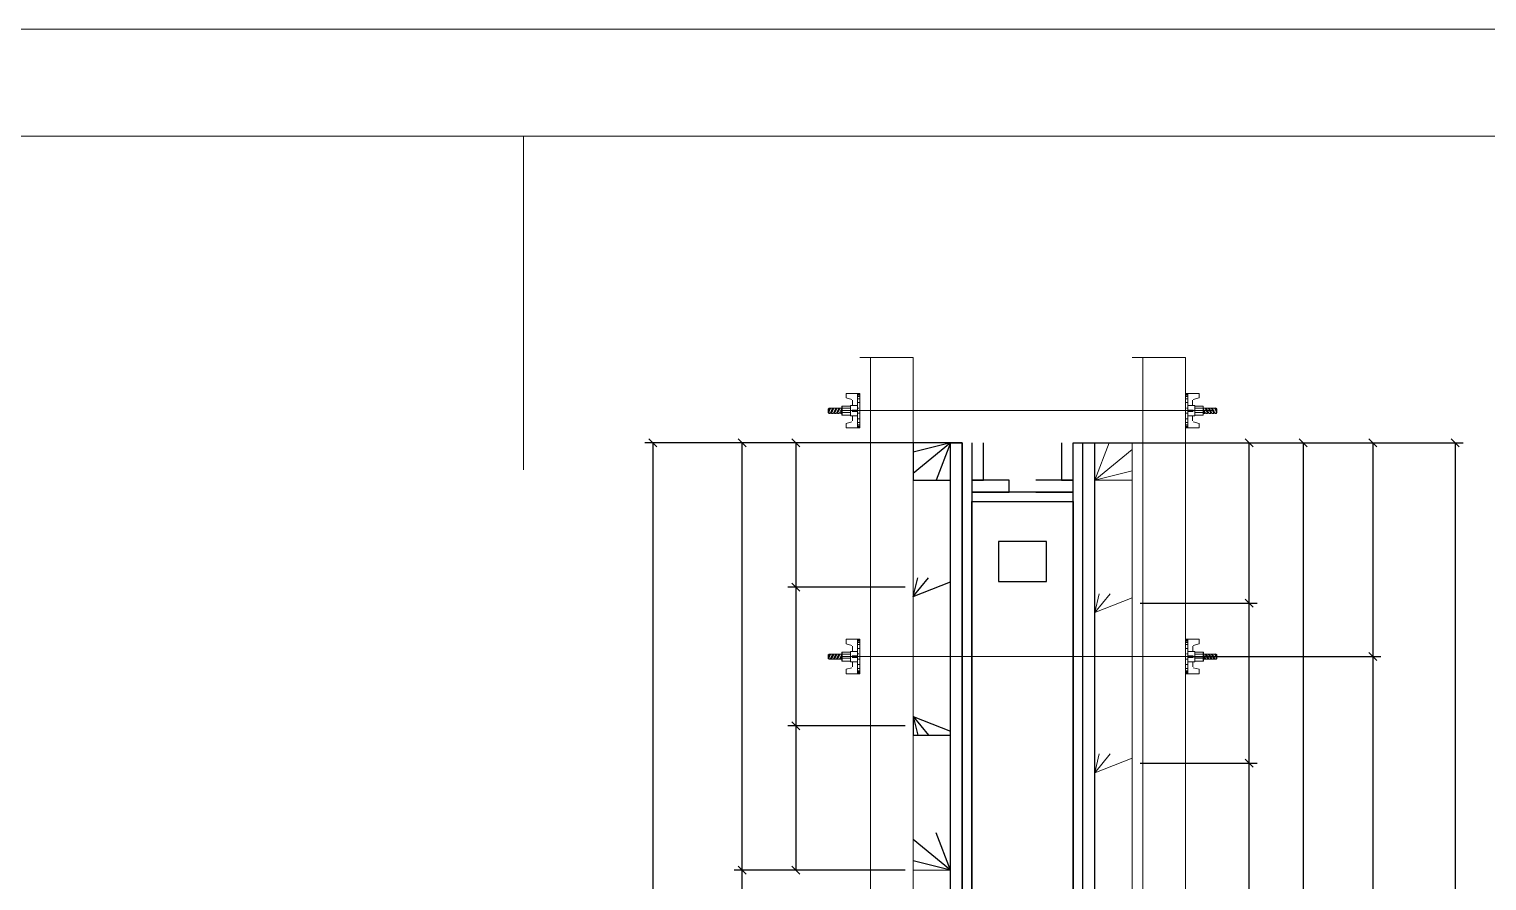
# Model space of a CAD drawing. Header units: metres. Extents: x 2743 to 9023, y 3809 to 6007.
# Drawn here: x 4922 to 5468, y 4540 to 4859 of the extents above; entities that cross this region are included whole.
import ezdxf

# ---------------------------------------------------------------- set-up
doc = ezdxf.new("R2010")
doc.units = ezdxf.units.M
for name, color, linetype in [('CHAPA', 7, 'Continuous'), ('CONCRETO', 7, 'Continuous'), ('COTA', 7, 'Continuous'), ('Hachura', 7, 'Continuous'), ('Madeira', 7, 'Continuous'), ('MEIO_PONT', 7, 'Continuous'), ('Perfil Metálico', 7, 'Continuous'), ('SARRAFO', 7, 'Continuous'), ('SARRAFO DE PRESSAO', 7, 'Continuous'), ('Texto Seção', 7, 'Continuous')]:
    doc.layers.add(name, color=color, linetype=linetype)

msp = doc.modelspace()

# ---------------------------------------------------------------- linework, layer by layer
at = {"layer": 'CHAPA', "color": 1, "lineweight": 25}
for points in [[(5274.99, 4703.6), (5274.99, 4283.6), (5271.39, 4283.6), (5271.39, 4703.6)], [(5316.59, 4223.6), (5312.99, 4223.6), (5312.99, 4703.6), (5316.59, 4703.6)], [(5312.99, 4681.6), (5312.99, 4685.2), (5274.99, 4685.2), (5274.99, 4681.6)]]:
    msp.add_lwpolyline(points, dxfattribs=at)
at = {"layer": 'CONCRETO', "color": 2, "lineweight": 25}
msp.add_lwpolyline([(4982.99, 4245.6), (4982.99, 4283.6), (5274.99, 4283.6), (5274.99, 4681.6), (5312.99, 4681.6), (5312.99, 4245.6)], dxfattribs=at)
at = {"layer": 'COTA', "color": 241, "lineweight": 25}
for p, q in [((5263.99, 4703.6), (5152.51, 4703.6)), ((5155.51, 4703.6), (5155.51, 4283.6)), ((5249.99, 4703.62), (5185.86, 4703.62)), ((5188.86, 4543.62), (5188.86, 4703.62)), ((5249.99, 4703.62), (5206.06, 4703.62)), ((5209.06, 4703.62), (5209.06, 4649.62)), ((5315.99, 4703.6), (5459.02, 4703.6)), ((5337.98, 4703.61), (5402.13, 4703.61)), ((5337.99, 4703.61), (5381.93, 4703.61)), ((5337.99, 4703.6), (5428.17, 4703.6)), ((5378.93, 4643.62), (5378.93, 4703.61)), ((5399.13, 4703.61), (5399.13, 4463.62)), ((5425.17, 4703.6), (5425.17, 4623.59)), ((5456.02, 4703.6), (5456.02, 4223.6)), ((5249.99, 4649.62), (5206.06, 4649.62)), ((5249.99, 4649.62), (5206.06, 4649.62)), ((5209.06, 4649.62), (5209.06, 4597.62)), ((5337.99, 4643.62), (5381.93, 4643.62)), ((5337.99, 4643.62), (5381.93, 4643.62)), ((5378.93, 4583.62), (5378.93, 4643.62)), ((5357.99, 4623.59), (5428.17, 4623.59)), ((5357.99, 4623.59), (5428.17, 4623.59)), ((5425.17, 4623.59), (5425.17, 4503.62)), ((5249.99, 4597.62), (5206.06, 4597.62)), ((5249.99, 4597.62), (5206.06, 4597.62)), ((5209.06, 4597.62), (5209.06, 4543.62)), ((5337.99, 4583.62), (5381.93, 4583.62)), ((5337.99, 4583.62), (5381.93, 4583.62)), ((5378.93, 4523.62), (5378.93, 4583.62)), ((5249.98, 4543.62), (5185.86, 4543.62)), ((5250, 4543.62), (5185.86, 4543.62)), ((5188.86, 4535.61), (5188.86, 4543.62)), ((5250, 4543.62), (5206.06, 4543.62))]:
    msp.add_line(p, q, dxfattribs=at)
at = {"layer": 'COTA', "color": 0, "lineweight": 25}
for p, q in [((5157.01, 4702.1), (5154.01, 4705.1)), ((5190.36, 4702.12), (5187.36, 4705.12)), ((5210.56, 4702.12), (5207.56, 4705.12)), ((5380.43, 4702.11), (5377.43, 4705.11)), ((5400.63, 4702.11), (5397.63, 4705.11)), ((5426.67, 4702.1), (5423.67, 4705.1)), ((5457.52, 4702.1), (5454.52, 4705.1)), ((5207.56, 4651.12), (5210.56, 4648.12)), ((5210.56, 4648.12), (5207.56, 4651.12)), ((5380.43, 4642.12), (5377.43, 4645.12)), ((5377.43, 4645.12), (5380.43, 4642.12)), ((5423.67, 4625.09), (5426.67, 4622.09)), ((5426.67, 4622.09), (5423.67, 4625.09)), ((5207.56, 4599.12), (5210.56, 4596.12)), ((5210.56, 4596.12), (5207.56, 4599.12)), ((5380.43, 4582.12), (5377.43, 4585.12)), ((5377.43, 4585.12), (5380.43, 4582.12)), ((5190.36, 4542.12), (5187.36, 4545.12)), ((5187.36, 4545.12), (5190.36, 4542.12)), ((5207.56, 4545.12), (5210.56, 4542.12))]:
    msp.add_line(p, q, dxfattribs=at)
at = {"layer": 'COTA', "color": 180, "lineweight": 25}
for p, q in [((5302.99, 4666.68), (5284.99, 4666.68)), ((5284.99, 4666.68), (5284.99, 4651.68)), ((5302.99, 4651.68), (5302.99, 4666.68)), ((5284.99, 4651.68), (5302.99, 4651.68))]:
    msp.add_line(p, q, dxfattribs=at)
at = {"layer": 'Hachura', "color": 0, "lineweight": 9}
for p, q in [((5232.09, 4722.13), (5227.84, 4722.13)), ((5227.84, 4722.13), (5227.84, 4720.46)), ((5227.84, 4720.46), (5230.05, 4719.87)), ((5230.29, 4719.56), (5230.29, 4717.61)), ((5232.07, 4722), (5233, 4722)), ((5232.07, 4721.79), (5233, 4721.79)), ((5232.07, 4721.45), (5233, 4721.45)), ((5232.07, 4720.98), (5233, 4720.98)), ((5232.07, 4720.14), (5233, 4720.14)), ((5232.09, 4709.23), (5232.09, 4722.13)), ((5232.09, 4722.13), (5232.99, 4722.13)), ((5232.99, 4722.13), (5232.99, 4709.24)), ((5232.99, 4721.18), (5232.99, 4713.37)), ((5354.99, 4722.13), (5354.99, 4709.24)), ((5355.9, 4722.13), (5354.99, 4722.13)), ((5355.92, 4722), (5354.99, 4722)), ((5355.92, 4721.78), (5354.99, 4721.78)), ((5355.92, 4721.45), (5354.99, 4721.45)), ((5354.99, 4721.18), (5354.99, 4713.36)), ((5355.92, 4720.98), (5354.99, 4720.98)), ((5355.92, 4720.14), (5354.99, 4720.14)), ((5355.9, 4709.23), (5355.9, 4722.13)), ((5355.9, 4722.13), (5360.15, 4722.13)), ((5357.7, 4719.56), (5357.7, 4717.61)), ((5360.15, 4720.46), (5357.94, 4719.87)), ((5360.15, 4722.13), (5360.15, 4720.46)), ((5221.52, 4716.58), (5221.19, 4716.26)), ((5221.19, 4714.97), (5221.19, 4716.26)), ((5221.52, 4714.65), (5221.19, 4714.97)), ((5221.52, 4716.07), (5221.85, 4716.74)), ((5222.08, 4716.69), (5221.52, 4715.55)), ((5221.52, 4716.33), (5221.64, 4716.59)), ((5222.16, 4716.59), (5221.52, 4715.3)), ((5221.52, 4716.58), (5221.52, 4714.65)), ((5221.84, 4714.65), (5221.52, 4714.65)), ((5221.84, 4714.65), (5222.8, 4716.59)), ((5221.84, 4714.65), (5222.8, 4716.59)), ((5221.93, 4714.58), (5223.01, 4716.74)), ((5222.16, 4716.59), (5222.8, 4716.59)), ((5223.24, 4716.69), (5222.17, 4714.55)), ((5223.32, 4716.59), (5222.35, 4714.65)), ((5223, 4714.65), (5222.35, 4714.65)), ((5223, 4714.65), (5223.97, 4716.59)), ((5223.09, 4714.58), (5224.17, 4716.74)), ((5223.97, 4716.59), (5223.32, 4716.59)), ((5224.4, 4716.69), (5223.33, 4714.55)), ((5224.48, 4716.59), (5223.51, 4714.65)), ((5224.16, 4714.65), (5223.51, 4714.65)), ((5223.73, 4714.65), (5223.51, 4714.65)), ((5224.16, 4714.65), (5225.13, 4716.59)), ((5224.25, 4714.58), (5225.33, 4716.74)), ((5224.69, 4716.59), (5224.48, 4716.59)), ((5225.56, 4716.69), (5224.49, 4714.55)), ((5225.64, 4716.59), (5224.68, 4714.65)), ((5225.32, 4714.65), (5224.68, 4714.65)), ((5224.69, 4716.59), (5225.13, 4716.59)), ((5225.32, 4714.65), (5226.29, 4716.59)), ((5225.64, 4716.59), (5226.29, 4716.59)), ((5226.29, 4715.81), (5225.65, 4714.55)), ((5226.29, 4715.55), (5225.84, 4714.65)), ((5226.29, 4714.65), (5225.84, 4714.65)), ((5226.29, 4717.36), (5226.29, 4714.01)), ((5229.51, 4717.36), (5226.29, 4717.36)), ((5226.29, 4716.59), (5229.51, 4716.59)), ((5226.29, 4715.04), (5229.51, 4715.04)), ((5226.29, 4714.01), (5229.51, 4714.01)), ((5226.36, 4717.36), (5226.36, 4714.01)), ((5229.51, 4713.75), (5229.51, 4717.62)), ((5229.51, 4717.62), (5232.09, 4717.62)), ((5229.51, 4717.62), (5229.51, 4717.36)), ((5229.51, 4717.62), (5229.51, 4717.36)), ((5232.09, 4713.75), (5229.51, 4713.75)), ((5230.09, 4715.89), (5232.09, 4715.89)), ((5232.09, 4715.37), (5230.09, 4715.37)), ((5230.29, 4711.8), (5230.29, 4713.75)), ((5232.07, 4718.71), (5232.99, 4718.71)), ((5232.09, 4715.68), (5232.09, 4713.75)), ((5232.09, 4715.68), (5232.99, 4715.68)), ((5232.09, 4714.39), (5232.09, 4715.04)), ((5232.09, 4709.23), (5232.09, 4714.39)), ((5232.41, 4714.72), (5232.2, 4714.72)), ((5232.22, 4716.66), (5232.65, 4716.66)), ((5232.84, 4714.72), (5232.41, 4714.72)), ((5355.92, 4718.71), (5354.99, 4718.71)), ((5355.9, 4715.68), (5354.99, 4715.68)), ((5355.14, 4714.72), (5355.58, 4714.72)), ((5355.77, 4716.66), (5355.34, 4716.66)), ((5355.58, 4714.72), (5355.79, 4714.72)), ((5358.48, 4717.62), (5355.9, 4717.62)), ((5357.9, 4715.89), (5355.9, 4715.89)), ((5355.9, 4715.68), (5355.9, 4713.75)), ((5355.9, 4715.37), (5357.9, 4715.37)), ((5355.9, 4714.39), (5355.9, 4715.04)), ((5355.9, 4709.23), (5355.9, 4714.39)), ((5355.9, 4713.75), (5358.48, 4713.75)), ((5357.7, 4711.8), (5357.7, 4713.75)), ((5358.48, 4713.75), (5358.48, 4717.62)), ((5358.48, 4717.62), (5358.48, 4717.36)), ((5358.48, 4717.62), (5358.48, 4717.36)), ((5358.48, 4717.36), (5361.7, 4717.36)), ((5361.7, 4716.59), (5358.48, 4716.59)), ((5361.7, 4715.04), (5358.48, 4715.04)), ((5361.7, 4714.01), (5358.48, 4714.01)), ((5361.63, 4717.36), (5361.63, 4714.01)), ((5361.7, 4717.36), (5361.7, 4714.01)), ((5362.35, 4716.59), (5361.7, 4716.59)), ((5362.67, 4714.65), (5361.7, 4716.59)), ((5361.7, 4715.81), (5362.34, 4714.55)), ((5361.7, 4715.55), (5362.15, 4714.65)), ((5361.7, 4714.65), (5362.15, 4714.65)), ((5362.35, 4716.59), (5363.31, 4714.65)), ((5362.43, 4716.69), (5363.5, 4714.55)), ((5363.74, 4714.58), (5362.65, 4716.74)), ((5362.67, 4714.65), (5363.31, 4714.65)), ((5363.3, 4716.59), (5362.86, 4716.59)), ((5363.83, 4714.65), (5362.86, 4716.59)), ((5363.3, 4716.59), (5363.51, 4716.59)), ((5363.51, 4716.59), (5364.47, 4714.65)), ((5363.59, 4716.69), (5364.66, 4714.55)), ((5364.9, 4714.58), (5363.82, 4716.74)), ((5363.83, 4714.65), (5364.47, 4714.65)), ((5364.02, 4716.59), (5364.67, 4716.59)), ((5364.99, 4714.65), (5364.02, 4716.59)), ((5364.26, 4714.65), (5364.47, 4714.65)), ((5364.67, 4716.59), (5365.64, 4714.65)), ((5364.75, 4716.69), (5365.82, 4714.55)), ((5366.06, 4714.58), (5364.98, 4716.74)), ((5364.99, 4714.65), (5365.64, 4714.65)), ((5366.15, 4714.65), (5365.18, 4716.59)), ((5365.83, 4716.59), (5365.18, 4716.59)), ((5366.15, 4714.65), (5365.18, 4716.59)), ((5365.83, 4716.59), (5366.47, 4715.3)), ((5365.91, 4716.69), (5366.47, 4715.55)), ((5366.47, 4716.07), (5366.14, 4716.74)), ((5366.15, 4714.65), (5366.47, 4714.65)), ((5366.47, 4716.33), (5366.35, 4716.59)), ((5366.47, 4716.58), (5366.79, 4716.26)), ((5366.47, 4716.58), (5366.47, 4714.65)), ((5366.47, 4714.65), (5366.79, 4714.97)), ((5366.79, 4714.97), (5366.79, 4716.26)), ((5227.84, 4710.91), (5230.05, 4711.49)), ((5227.84, 4709.23), (5227.84, 4710.91)), ((5232.99, 4709.24), (5227.86, 4709.24)), ((5232.07, 4712.64), (5233, 4712.64)), ((5232.07, 4711.23), (5233, 4711.23)), ((5232.07, 4710.39), (5233, 4710.39)), ((5232.07, 4709.92), (5233, 4709.92)), ((5232.07, 4709.59), (5233, 4709.59)), ((5232.07, 4709.38), (5233, 4709.38)), ((5355.92, 4712.64), (5354.99, 4712.64)), ((5355.92, 4711.23), (5354.99, 4711.23)), ((5355.92, 4710.39), (5354.99, 4710.39)), ((5355.92, 4709.92), (5354.99, 4709.92)), ((5355.92, 4709.59), (5354.99, 4709.59)), ((5355.92, 4709.37), (5354.99, 4709.37)), ((5354.99, 4709.24), (5360.13, 4709.24)), ((5360.15, 4710.91), (5357.94, 4711.49)), ((5360.15, 4709.23), (5360.15, 4710.91)), ((5232.1, 4630.05), (5227.84, 4630.05)), ((5227.84, 4630.05), (5227.84, 4628.37)), ((5227.84, 4628.37), (5230.05, 4627.79)), ((5230.29, 4627.48), (5230.29, 4625.53)), ((5232.08, 4629.91), (5233.01, 4629.91)), ((5232.08, 4629.7), (5233.01, 4629.7)), ((5232.08, 4629.36), (5233.01, 4629.36)), ((5232.08, 4628.9), (5233.01, 4628.9)), ((5232.08, 4628.06), (5233.01, 4628.06)), ((5232.08, 4626.62), (5233, 4626.62)), ((5232.1, 4617.15), (5232.1, 4630.05)), ((5232.1, 4630.05), (5233, 4630.05)), ((5233, 4630.05), (5233, 4617.15)), ((5233, 4629.09), (5233, 4621.28)), ((5355, 4630.05), (5355, 4617.15)), ((5355.91, 4630.05), (5355, 4630.05)), ((5355.92, 4629.91), (5355, 4629.91)), ((5355.92, 4629.7), (5355, 4629.7)), ((5355.92, 4629.36), (5355, 4629.36)), ((5355, 4629.09), (5355, 4621.28)), ((5355.92, 4628.9), (5355, 4628.9)), ((5355.92, 4628.06), (5355, 4628.06)), ((5355.92, 4626.62), (5355, 4626.62)), ((5355.91, 4617.15), (5355.91, 4630.05)), ((5355.91, 4630.05), (5360.16, 4630.05)), ((5357.71, 4627.48), (5357.71, 4625.53)), ((5360.16, 4628.37), (5357.95, 4627.79)), ((5360.16, 4630.05), (5360.16, 4628.37)), ((5221.53, 4624.5), (5221.2, 4624.18)), ((5221.2, 4622.89), (5221.2, 4624.18)), ((5221.53, 4622.56), (5221.2, 4622.89)), ((5221.52, 4623.99), (5221.86, 4624.66)), ((5222.09, 4624.6), (5221.52, 4623.47)), ((5221.52, 4624.24), (5221.65, 4624.5)), ((5222.17, 4624.5), (5221.52, 4623.21)), ((5221.85, 4622.57), (5221.52, 4622.57)), ((5221.53, 4624.5), (5221.53, 4622.56)), ((5221.85, 4622.57), (5222.81, 4624.5)), ((5221.85, 4622.57), (5222.81, 4624.5)), ((5221.94, 4622.49), (5223.02, 4624.66)), ((5222.17, 4624.5), (5222.81, 4624.5)), ((5223.25, 4624.6), (5222.18, 4622.46)), ((5223.33, 4624.5), (5222.36, 4622.57)), ((5223.01, 4622.57), (5222.36, 4622.57)), ((5223.01, 4622.57), (5223.97, 4624.5)), ((5223.1, 4622.49), (5224.18, 4624.66)), ((5223.97, 4624.5), (5223.33, 4624.5)), ((5224.41, 4624.6), (5223.34, 4622.46)), ((5224.49, 4624.5), (5223.52, 4622.57)), ((5224.17, 4622.57), (5223.52, 4622.57)), ((5223.73, 4622.57), (5223.52, 4622.57)), ((5224.17, 4622.57), (5225.14, 4624.5)), ((5224.26, 4622.49), (5225.34, 4624.66)), ((5224.7, 4624.5), (5224.49, 4624.5)), ((5225.57, 4624.6), (5224.5, 4622.46)), ((5225.65, 4624.5), (5224.68, 4622.57)), ((5225.33, 4622.57), (5224.68, 4622.57)), ((5224.7, 4624.5), (5225.14, 4624.5)), ((5225.33, 4622.57), (5226.3, 4624.5)), ((5225.65, 4624.5), (5226.3, 4624.5)), ((5226.3, 4623.73), (5225.66, 4622.46)), ((5226.3, 4623.47), (5225.84, 4622.57)), ((5226.3, 4622.57), (5225.84, 4622.57)), ((5226.3, 4625.27), (5226.3, 4621.92)), ((5229.52, 4625.27), (5226.3, 4625.27)), ((5226.3, 4624.5), (5229.52, 4624.5)), ((5226.3, 4622.95), (5229.52, 4622.95)), ((5226.3, 4621.92), (5229.52, 4621.92)), ((5226.36, 4625.27), (5226.36, 4621.92)), ((5229.52, 4621.66), (5229.52, 4625.53)), ((5229.52, 4625.53), (5232.1, 4625.53)), ((5229.52, 4625.53), (5229.52, 4625.27)), ((5229.52, 4625.53), (5229.52, 4625.27)), ((5232.1, 4621.66), (5229.52, 4621.66)), ((5230.1, 4623.8), (5232.1, 4623.8)), ((5232.1, 4623.29), (5230.1, 4623.29)), ((5230.29, 4619.72), (5230.29, 4621.66)), ((5232.08, 4620.56), (5233.01, 4620.56)), ((5232.1, 4623.6), (5232.1, 4621.66)), ((5232.1, 4623.59), (5233, 4623.59)), ((5232.1, 4622.31), (5232.1, 4622.95)), ((5232.1, 4617.15), (5232.1, 4622.31)), ((5232.42, 4622.64), (5232.21, 4622.64)), ((5232.23, 4624.57), (5232.66, 4624.57)), ((5232.85, 4622.64), (5232.42, 4622.64)), ((5355.91, 4623.59), (5355, 4623.59)), ((5355.92, 4620.56), (5355, 4620.56)), ((5355.15, 4622.64), (5355.59, 4622.64)), ((5355.78, 4624.57), (5355.35, 4624.57)), ((5355.59, 4622.64), (5355.8, 4622.64)), ((5358.49, 4625.53), (5355.91, 4625.53)), ((5357.91, 4623.8), (5355.91, 4623.8)), ((5355.91, 4623.6), (5355.91, 4621.66)), ((5355.91, 4623.29), (5357.91, 4623.29)), ((5355.91, 4622.31), (5355.91, 4622.95)), ((5355.91, 4617.15), (5355.91, 4622.31)), ((5355.91, 4621.66), (5358.49, 4621.66)), ((5357.71, 4619.72), (5357.71, 4621.66)), ((5358.49, 4621.66), (5358.49, 4625.53)), ((5358.49, 4625.53), (5358.49, 4625.27)), ((5358.49, 4625.53), (5358.49, 4625.27)), ((5358.49, 4625.27), (5361.71, 4625.27)), ((5361.71, 4624.5), (5358.49, 4624.5)), ((5361.71, 4622.95), (5358.49, 4622.95)), ((5361.71, 4621.92), (5358.49, 4621.92)), ((5361.64, 4625.27), (5361.64, 4621.92)), ((5361.71, 4625.27), (5361.71, 4621.92)), ((5362.36, 4624.5), (5361.71, 4624.5)), ((5362.68, 4622.57), (5361.71, 4624.5)), ((5361.71, 4623.73), (5362.34, 4622.46)), ((5361.71, 4623.47), (5362.16, 4622.57)), ((5361.71, 4622.57), (5362.16, 4622.57)), ((5362.36, 4624.5), (5363.32, 4622.57)), ((5362.43, 4624.6), (5363.5, 4622.46)), ((5363.75, 4622.49), (5362.66, 4624.66)), ((5362.68, 4622.57), (5363.32, 4622.57)), ((5363.3, 4624.5), (5362.87, 4624.5)), ((5363.84, 4622.57), (5362.87, 4624.5)), ((5363.3, 4624.5), (5363.52, 4624.5)), ((5363.52, 4624.5), (5364.48, 4622.57)), ((5363.6, 4624.6), (5364.67, 4622.46)), ((5364.91, 4622.49), (5363.82, 4624.66)), ((5363.84, 4622.57), (5364.48, 4622.57)), ((5364.03, 4624.5), (5364.68, 4624.5)), ((5365, 4622.57), (5364.03, 4624.5)), ((5364.27, 4622.57), (5364.48, 4622.57)), ((5364.68, 4624.5), (5365.64, 4622.57)), ((5364.76, 4624.6), (5365.83, 4622.46)), ((5366.07, 4622.49), (5364.98, 4624.66)), ((5365, 4622.57), (5365.64, 4622.57)), ((5366.16, 4622.57), (5365.19, 4624.5)), ((5365.84, 4624.5), (5365.19, 4624.5)), ((5366.16, 4622.57), (5365.19, 4624.5)), ((5365.84, 4624.5), (5366.48, 4623.21)), ((5365.92, 4624.6), (5366.48, 4623.47)), ((5366.48, 4623.98), (5366.15, 4624.66)), ((5366.16, 4622.57), (5366.48, 4622.57)), ((5366.48, 4624.24), (5366.35, 4624.5)), ((5366.48, 4624.5), (5366.8, 4624.18)), ((5366.48, 4624.5), (5366.48, 4622.56)), ((5366.48, 4622.56), (5366.8, 4622.89)), ((5366.8, 4622.89), (5366.8, 4624.18)), ((5227.84, 4618.83), (5230.05, 4619.41)), ((5227.84, 4617.15), (5227.84, 4618.83)), ((5233, 4617.15), (5227.87, 4617.15)), ((5232.08, 4619.14), (5233.01, 4619.14)), ((5232.08, 4618.3), (5233.01, 4618.3)), ((5232.08, 4617.84), (5233.01, 4617.84)), ((5232.08, 4617.5), (5233.01, 4617.5)), ((5232.08, 4617.29), (5233.01, 4617.29)), ((5355.92, 4619.14), (5355, 4619.14)), ((5355.92, 4618.3), (5355, 4618.3)), ((5355.92, 4617.84), (5355, 4617.84)), ((5355.92, 4617.5), (5355, 4617.5)), ((5355.92, 4617.29), (5355, 4617.29)), ((5355, 4617.15), (5360.14, 4617.15)), ((5360.16, 4618.82), (5357.95, 4619.41)), ((5360.16, 4617.15), (5360.16, 4618.82))]:
    msp.add_line(p, q, dxfattribs=at)
at = {"layer": 'Hachura', "color": 251, "lineweight": 9}
for p, q in [((5365.79, 4715.68), (5225.99, 4715.68)), ((5365.8, 4623.59), (5226, 4623.58))]:
    msp.add_line(p, q, dxfattribs=at)
at = {"layer": 'Madeira', "color": 126, "lineweight": 18}
for p, q in [((5321.01, 4689.6), (5326.42, 4703.6)), ((5321.01, 4689.6), (5335, 4701.13)), ((5321.01, 4689.6), (5335.01, 4693.1)), ((5321, 4640.11), (5326.75, 4647.11)), ((5321, 4640.11), (5322.73, 4647.11)), ((5321, 4640.11), (5334.99, 4645.55)), ((5321, 4580.11), (5326.75, 4587.11)), ((5321, 4580.11), (5322.73, 4587.11)), ((5321, 4580.11), (5334.99, 4585.55))]:
    msp.add_line(p, q, dxfattribs=at)
for points in [[(5266.99, 4703.6), (5252.99, 4703.6), (5252.99, 4543.6), (5266.99, 4543.6)], [(5321, 4463.61), (5335, 4463.62), (5334.99, 4703.61), (5320.99, 4703.6)], [(5321.01, 4689.6), (5335.01, 4689.61), (5334.99, 4703.61), (5320.99, 4703.6)]]:
    msp.add_lwpolyline(points, dxfattribs=at)
at = {"layer": 'MEIO_PONT', "color": 93, "lineweight": 25}
for p, q in [((5266.99, 4703.6), (5252.99, 4692.08)), ((5266.99, 4703.6), (5252.99, 4700.11)), ((5266.99, 4703.6), (5261.57, 4689.6)), ((5252.99, 4646.1), (5258.75, 4653.1)), ((5252.99, 4646.1), (5254.74, 4653.1)), ((5252.99, 4646.1), (5266.99, 4651.53)), ((5252.99, 4601.1), (5258.75, 4594.1)), ((5252.99, 4601.1), (5254.74, 4594.1)), ((5252.99, 4601.1), (5266.99, 4595.67)), ((5266.99, 4543.6), (5252.99, 4555.11)), ((5266.99, 4543.6), (5261.57, 4557.6)), ((5266.99, 4543.6), (5252.99, 4547.08))]:
    msp.add_line(p, q, dxfattribs=at)
for points in [[(5266.99, 4703.6), (5252.99, 4703.6), (5252.99, 4689.6), (5266.99, 4689.6)], [(5252.99, 4601.1), (5252.99, 4594.1), (5266.99, 4594.1), (5266.99, 4601.1)]]:
    msp.add_lwpolyline(points, dxfattribs=at)
at = {"layer": 'Perfil Metálico', "color": 224, "lineweight": 18}
for points in [[(5232.99, 4735.53), (5252.99, 4735.53), (5252.99, 4291.6), (5232.99, 4291.6)], [(5248.99, 4291.6), (5236.99, 4291.6), (5236.99, 4735.53), (5248.99, 4735.53)], [(5334.99, 4735.53), (5354.99, 4735.53), (5354.99, 4185.28), (5334.99, 4185.28)], [(5350.99, 4185.28), (5338.99, 4185.28), (5338.99, 4735.53), (5350.99, 4735.53)]]:
    msp.add_lwpolyline(points, dxfattribs=at)
at = {"layer": 'SARRAFO', "color": 251, "lineweight": 25}
for points in [[(5266.99, 4283.6), (5266.99, 4703.6), (5271.39, 4703.6), (5271.39, 4283.6)], [(5266.99, 4283.6), (5271.39, 4283.6), (5271.39, 4703.6), (5266.99, 4703.6)], [(5274.99, 4703.6), (5274.99, 4689.6), (5279.39, 4689.6), (5279.39, 4703.6)], [(5308.59, 4703.6), (5308.59, 4689.6), (5312.99, 4689.6), (5312.99, 4703.6)], [(5316.59, 4223.6), (5316.59, 4703.6), (5320.99, 4703.6), (5320.99, 4223.6)], [(5316.59, 4223.6), (5316.59, 4703.6), (5320.99, 4703.6), (5320.99, 4223.6)], [(5274.99, 4685.2), (5288.99, 4685.2), (5288.99, 4689.6), (5274.99, 4689.6)], [(5298.99, 4685.2), (5312.99, 4685.2), (5312.99, 4689.6), (5298.99, 4689.6)]]:
    msp.add_lwpolyline(points, dxfattribs=at)
at = {"layer": 'SARRAFO DE PRESSAO', "color": 251, "lineweight": 9}
msp.add_lwpolyline([(4327.74, 3808.51), (5812.74, 3808.51), (5812.74, 4858.51), (4327.74, 4858.51)], dxfattribs=at)
at = {"layer": 'SARRAFO DE PRESSAO', "color": 30, "lineweight": 9}
msp.add_lwpolyline([(4402.74, 3848.51), (5772.74, 3848.51), (5772.74, 4818.51), (4402.74, 4818.51)], dxfattribs=at)
at = {"layer": 'Texto Seção', "color": 252, "lineweight": 15}
msp.add_line((5106.94, 4693.51), (5106.94, 4818.51), dxfattribs=at)

doc.saveas('drawing.dxf')
